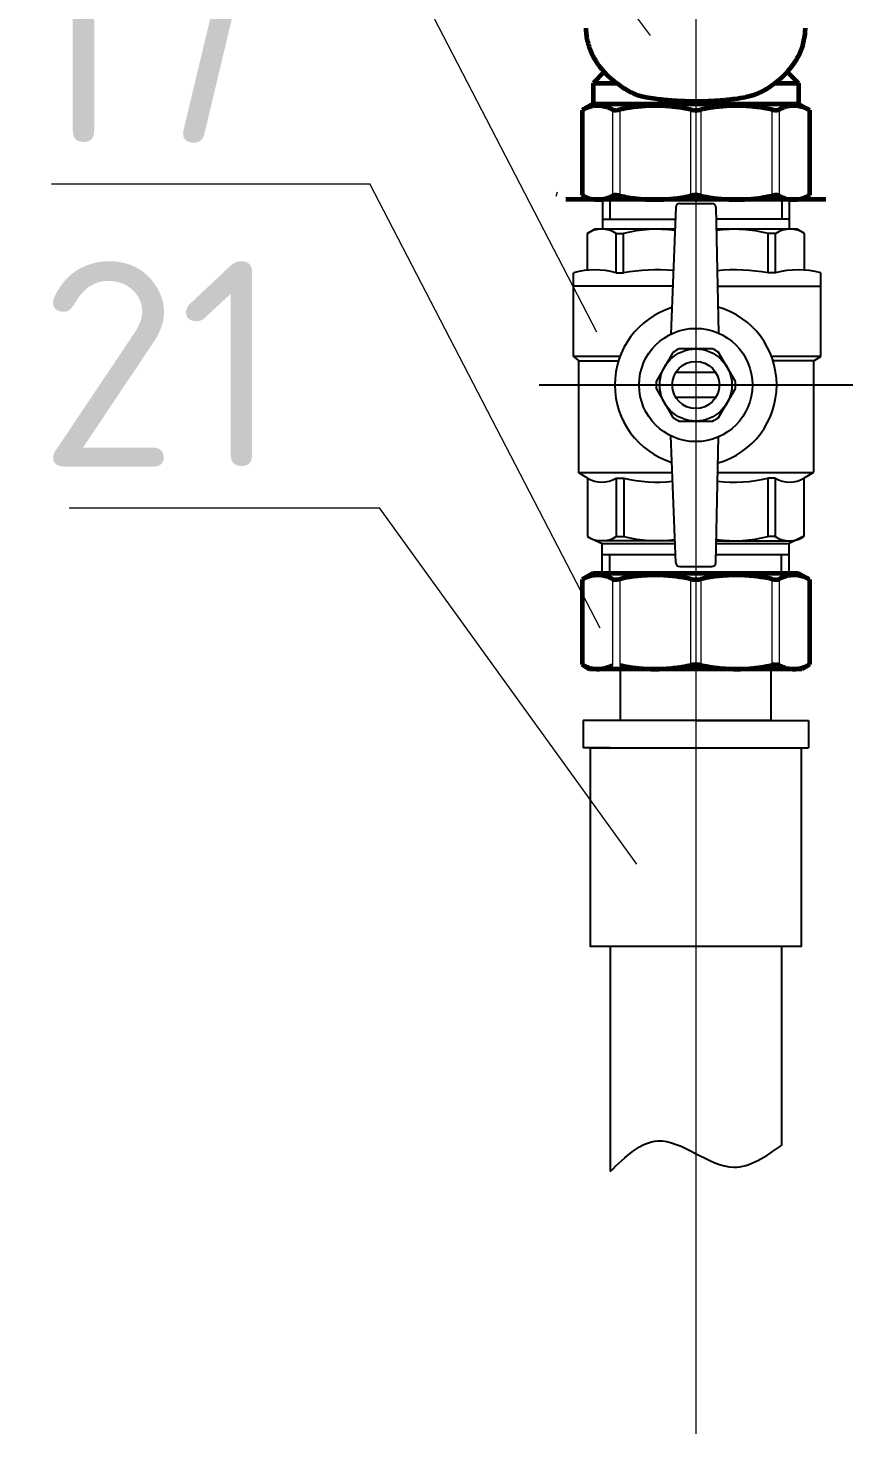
# Model space of a CAD drawing. Header units: millimetres. Extents: x -718 to 68664, y -49984 to -979.
# Drawn here: x 5795 to 6999, y -25816 to -23764 of the extents above; entities that cross this region are included whole.
import ezdxf

# ---------------------------------------------------------------- set-up
doc = ezdxf.new("R2010")
doc.units = ezdxf.units.MM
doc.layers.add('Text', color=7, linetype='Continuous', lineweight=15)
doc.layers.add('ХВС (В1)_20', color=5, linetype='Continuous', lineweight=25)
doc.styles.add('ISOCPEUR', font='isocpeur.ttf', dxfattribs={"width": 0.65})

msp = doc.modelspace()

# ---------------------------------------------------------------- linework, layer by layer
at = {"layer": 'Text'}
msp.add_line((6769.6, -22228.9), (6769.6, -25816.1), dxfattribs=at)
for points in [[(6703.4, -23774.8), (6217.3, -23126)], [(6625.3, -24207.7), (6289.2, -23558.9)], [(5828.8, -23991), (6293.8, -23991)], [(6629.9, -24639.8), (6293.8, -23991)], [(5854.5, -24464.1), (6307.9, -24464.1)], [(6683.6, -24984.4), (6307.9, -24464.1)]]:
    msp.add_lwpolyline(points, dxfattribs=at)
at = {"layer": 'ХВС (В1)_20', "lineweight": 60}
for p, q in [((6636, -23827.8), (6619.6, -23844.2)), ((6619.6, -23844.2), (6654, -23844.2)), ((6619.6, -23844.2), (6619.6, -23874.2)), ((6885.2, -23844.2), (6919.6, -23844.2)), ((6903.2, -23827.8), (6919.6, -23844.2)), ((6919.6, -23844.2), (6919.6, -23874.2)), ((6619.6, -23874.2), (6603.5, -23883.5)), ((6605, -23882.7), (6603.5, -23883.5)), ((6603.5, -23883.5), (6603.5, -24007.8)), ((6619.6, -23874.2), (6919.6, -23874.2)), ((6919.6, -23874.2), (6935.7, -23883.5)), ((6934.2, -23882.7), (6935.7, -23883.5)), ((6935.7, -23883.5), (6935.7, -24007.8)), ((6567.1, -24006.9), (6565.6, -24006.1)), ((6605, -24008.6), (6603.5, -24007.8)), ((6603.5, -24007.8), (6614.6, -24014.2)), ((6935.7, -24007.8), (6924.6, -24014.2)), ((6935.7, -24007.8), (6934.2, -24008.6)), ((6594, -24014.2), (6579.6, -24014.2)), ((6696.9, -24014.2), (6594, -24014.2)), ((6626.4, -24014.2), (6614.6, -24014.2)), ((6828.9, -24014.2), (6626.4, -24014.2)), ((6842.3, -24014.2), (6696.9, -24014.2)), ((6912.8, -24014.2), (6828.9, -24014.2)), ((6945.1, -24014.2), (6842.3, -24014.2)), ((6924.6, -24014.2), (6912.8, -24014.2)), ((6959.6, -24014.2), (6945.1, -24014.2)), ((6619.6, -24559.5), (6603.5, -24568.8)), ((6619.6, -24559.5), (6919.6, -24559.5)), ((6919.6, -24559.5), (6935.7, -24568.8)), ((6605, -24568.1), (6603.5, -24568.8)), ((6603.5, -24568.8), (6603.5, -24693.1)), ((6935.7, -24568.8), (6935.7, -24693.1)), ((6605, -24693.9), (6603.5, -24693.1)), ((6603.5, -24693.1), (6614.6, -24699.5)), ((6828.9, -24699.5), (6614.6, -24699.5)), ((6924.6, -24699.5), (6828.9, -24699.5)), ((6935.7, -24693.1), (6924.6, -24699.5)), ((6935.7, -24693.1), (6934.2, -24693.9))]:
    msp.add_line(p, q, dxfattribs=at)
at = {"layer": 'ХВС (В1)_20', "lineweight": 18}
for p, q in [((6605, -23882.7), (6605, -24008.6)), ((6647.8, -23882.7), (6647.8, -24008.6)), ((6658.6, -23882.7), (6658.6, -24008.6)), ((6761.9, -23882.7), (6761.9, -24008.6)), ((6777.2, -23882.7), (6777.2, -24008.6)), ((6880.6, -23882.7), (6880.6, -24008.6)), ((6891.4, -23882.7), (6891.4, -24008.6)), ((6934.2, -23882.7), (6934.2, -24008.6)), ((6605, -24568.1), (6605, -24693.9)), ((6647.8, -24568.1), (6647.8, -24693.9)), ((6658.6, -24568.1), (6658.6, -24693.9)), ((6761.9, -24568.1), (6761.9, -24693.9)), ((6777.2, -24568.1), (6777.2, -24693.9)), ((6880.6, -24568.1), (6880.6, -24693.9)), ((6891.4, -24568.1), (6891.4, -24693.9)), ((6934.2, -24568.1), (6934.2, -24693.9))]:
    msp.add_line(p, q, dxfattribs=at)
at = {"layer": 'ХВС (В1)_20', "ltscale": 0.5}
for p, q in [((6633.3, -24014.2), (6633.3, -24057.5)), ((6740.3, -24025.4), (6733.2, -24210.5)), ((6746.2, -24019.8), (6793, -24019.8)), ((6798.8, -24025.4), (6803, -24209.1)), ((6906.2, -24014.2), (6906.2, -24057.5)), ((6611.3, -24063.6), (6621.8, -24057.5)), ((6611.3, -24117.2), (6611.3, -24063.6)), ((6739.1, -24057.5), (6621.8, -24057.5)), ((6653.2, -24121.1), (6653.2, -24063.6)), ((6653.2, -24063.6), (6664, -24063.6)), ((6664, -24121.1), (6664, -24063.6)), ((6917.7, -24057.5), (6799.5, -24057.5)), ((6875.1, -24121.1), (6875.1, -24063.6)), ((6886.3, -24063.6), (6875.5, -24063.6)), ((6886, -24121.1), (6886, -24063.6)), ((6928.3, -24063.6), (6917.7, -24057.5)), ((6928.3, -24117), (6928.3, -24063.6)), ((6591, -24140.6), (6591, -24121.1)), ((6952, -24140.6), (6952, -24121.1)), ((6591, -24243.3), (6591, -24140.6)), ((6735.9, -24140.6), (6591, -24140.6)), ((6801.4, -24140.6), (6952, -24140.6)), ((6952, -24243.3), (6952, -24140.6)), ((6591, -24243.3), (6598.6, -24249.5)), ((6659, -24243.3), (6591, -24243.3)), ((6598.6, -24413.1), (6598.6, -24249.5)), ((6598.6, -24249.5), (6656.8, -24249.5)), ((6952, -24243.3), (6880.2, -24243.3)), ((6942, -24249.5), (6882.3, -24249.5)), ((6942, -24412.2), (6942, -24249.5)), ((6942.2, -24249.5), (6952, -24243.3)), ((6740.3, -24544.2), (6733.2, -24359.1)), ((6798.8, -24544.2), (6802.9, -24360.5)), ((6611.5, -24420.6), (6598.6, -24413.1)), ((6735.3, -24413.1), (6598.6, -24413.1)), ((6611.5, -24420.6), (6611.5, -24506)), ((6653.5, -24420.6), (6664.3, -24420.6)), ((6653.5, -24420.6), (6653.5, -24506)), ((6664.3, -24420.6), (6664.3, -24506)), ((6940.6, -24413.1), (6801.8, -24413.1)), ((6885.6, -24420.6), (6874.8, -24420.6)), ((6874.8, -24420.6), (6874.8, -24506)), ((6885.6, -24420.6), (6885.6, -24506)), ((6927.5, -24420.6), (6942, -24412.2)), ((6927.5, -24420.6), (6927.5, -24506)), ((6611.5, -24506.3), (6633, -24516.1)), ((6739.1, -24512.1), (6624.3, -24512.1)), ((6633.1, -24559.5), (6633, -24516.1)), ((6653.5, -24506), (6664.3, -24506)), ((6799.5, -24512.1), (6914.4, -24512.1)), ((6885.6, -24506), (6874.8, -24506)), ((6927.5, -24505.7), (6906, -24516.1)), ((6906, -24559.5), (6906, -24516.1)), ((6633.1, -24532.5), (6739.9, -24532.5)), ((6799.1, -24532.5), (6906, -24532.5)), ((6746.2, -24549.8), (6793, -24549.8))]:
    msp.add_line(p, q, dxfattribs=at)
at = {"layer": 'ХВС (В1)_20'}
for p, q in [((6644.3, -24014.2), (6644.3, -24042.8)), ((6895.2, -24014.2), (6895.2, -24042.8)), ((6633.3, -24042.8), (6739.7, -24042.8)), ((6769.6, -24042.8), (6769.8, -24042.8)), ((6906.2, -24042.8), (6799.2, -24042.8)), ((6653.2, -24121.1), (6664, -24121.1)), ((6886, -24121.1), (6875.1, -24121.1)), ((6798.8, -24266.7), (6740.4, -24266.7)), ((6798.8, -24302.9), (6740.4, -24302.9)), ((6633, -24516.1), (6739.3, -24516.1)), ((6799.5, -24516.1), (6906, -24516.1)), ((6644.1, -24559.5), (6644.1, -24532.5)), ((6895, -24559.5), (6895, -24532.5)), ((6659.6, -24774.5), (6659.6, -24699.5)), ((6879.6, -24774.5), (6879.6, -24699.5)), ((6879.6, -24774.5), (6605, -24774.5)), ((6605, -24774.5), (6605, -24814.5)), ((6769.6, -24774.5), (6934.2, -24774.5)), ((6934.2, -24774.5), (6934.2, -24814.5)), ((6644.6, -24814.5), (6605, -24814.5)), ((6644.6, -24814.5), (6894.6, -24814.5)), ((6894.6, -24814.5), (6934.2, -24814.5)), ((6644.6, -25104.5), (6644.6, -25433)), ((6894.6, -25104.5), (6894.6, -25394.9))]:
    msp.add_line(p, q, dxfattribs=at)
at = {"layer": 'ХВС (В1)_20', "ltscale": 0.4}
msp.add_line((6541, -24284.8), (6999, -24284.8), dxfattribs=at)
at = {"layer": 'ХВС (В1)_20'}
for points in [[(6736.1, -24237.3), (6711.7, -24279.6)], [(6794, -24232.1), (6745.2, -24232.1)], [(6827.5, -24279.6), (6803, -24237.3)], [(6711.7, -24290), (6736.1, -24332.3)], [(6803, -24332.3), (6827.5, -24290)], [(6745.2, -24337.5), (6794, -24337.5)]]:
    msp.add_lwpolyline(points, dxfattribs=at)
msp.add_lwpolyline([(6615.6, -24814.5), (6923.6, -24814.5), (6923.6, -25104.5), (6615.6, -25104.5)], close=True, dxfattribs=at)
for radius in [82.7, 52.7, 34.4]:
    msp.add_circle((6769.6, -24284.8), radius, dxfattribs=at)
at = {"layer": 'ХВС (В1)_20', "ltscale": 0.5}
for centre, radius, start, end in [((6746.2, -24025.6), 5.81, 90, 178.0724), ((6793, -24025.6), 5.81, 1.9276, 90), ((6632.2, -24096.4), 39, 57.4341, 122.5659), ((6712.8, -24256.8), 199.3, 82.4382, 104.1715), ((6826.5, -24258.2), 200.7, 75.8772, 97.7129), ((6907.3, -24096.4), 39, 57.4341, 122.5659), ((6632.5, -24387.8), 39, 237.4341, 302.5659), ((6713.1, -24227.4), 199.3, 255.8285, 276.5412), ((6826, -24227.4), 199.3, 262.9424, 284.1715), ((6906.6, -24387.8), 39, 237.4341, 302.5659), ((6632.5, -24473.2), 39, 237.4341, 302.5659), ((6713.1, -24312.8), 199.3, 255.8285, 277.4862), ((6826, -24312.8), 199.3, 262.3903, 284.1715), ((6906.6, -24473.2), 39, 237.4341, 302.5659), ((6746.2, -24544), 5.81, 181.9276, 270), ((6793, -24544), 5.81, 270, 358.0724)]:
    msp.add_arc(centre, radius, start, end, dxfattribs=at)
at = {"layer": 'ХВС (В1)_20'}
for centre, radius, start, end in [((6622.1, -24227.1), 110.4, 73.6498, 106.3502), ((6712.8, -24384.7), 268, 84.8667, 100.488), ((6826.4, -24384.7), 268, 79.512, 95.4465), ((6919, -24240.6), 123.9, 74.5463, 105.4537), ((6769.6, -24284.8), 118.2, 107.1601, 252.8399), ((6769.6, -24284.8), 118.2, 285.9657, 74.0343), ((6769.6, -24284.8), 58.1, 114.8362, 125.1638), ((6769.6, -24284.8), 58.1, 54.8362, 65.1638), ((6769.6, -24284.8), 58.1, 174.8362, 185.1638), ((6769.6, -24284.8), 58.1, 354.8362, 5.1638), ((6769.6, -24284.8), 58.1, 234.8362, 245.1638), ((6769.6, -24284.8), 58.1, 294.8362, 305.1638)]:
    msp.add_arc(centre, radius, start, end, dxfattribs=at)
at = {"layer": 'ХВС (В1)_20', "lineweight": 18}
for major_axis, start_param, end_param in [((-160, 0), 0, 1.098562), ((160, 0), 5.184623, 6.283185)]:
    msp.add_ellipse((6769.6, -23763.8), major_axis=major_axis, ratio=0.707107, start_param=start_param, end_param=end_param, dxfattribs=at)
at = {"layer": 'ХВС (В1)_20', "lineweight": 60}
for points, knots in [([(6671.6, -23855.7), (6670.6, -23855.1), (6669.6, -23854.6), (6666.7, -23852.8), (6664.7, -23851.6), (6661.9, -23849.8), (6661, -23849.2), (6659.7, -23848.3), (6659.3, -23848), (6658.4, -23847.4), (6658, -23847.1), (6653.7, -23844.1), (6650.1, -23841.2), (6643.3, -23835.3), (6640.1, -23832.3), (6636.8, -23828.7), (6636.3, -23828.3), (6633.7, -23825.2), (6631.4, -23822.5), (6627.6, -23817.6), (6626.1, -23815.4), (6622.6, -23810), (6620.8, -23806.8), (6617.6, -23800.4), (6616.2, -23797.2), (6613.9, -23790.8), (6612.9, -23787.6), (6611.3, -23781.2), (6610.7, -23778.1), (6609.9, -23771.7), (6609.7, -23768.5), (6609.6, -23764.9), (6609.6, -23764.3), (6609.6, -23763.8)], [2.139714, 2.139714, 2.139714, 2.139714, 2.393847, 2.393847, 2.918507, 2.918507, 3.170158, 3.170158, 3.290861, 3.290861, 3.411564, 3.411564, 4.515622, 4.515622, 5.582119, 5.582119, 5.730832, 5.730832, 6.608737, 6.608737, 7.30266, 7.30266, 8.265226, 8.265226, 9.195466, 9.195466, 10.098054, 10.098054, 10.982006, 10.982006, 11.853999, 11.853999, 12, 12, 12, 12]), ([(6867.6, -23855.7), (6868.6, -23855.1), (6869.5, -23854.6), (6872.5, -23852.8), (6874.4, -23851.6), (6877.2, -23849.8), (6878.2, -23849.2), (6879.5, -23848.3), (6879.9, -23848), (6880.8, -23847.4), (6881.2, -23847.1), (6885.4, -23844.1), (6889.1, -23841.2), (6895.9, -23835.3), (6899.1, -23832.3), (6902.4, -23828.7), (6902.8, -23828.3), (6905.5, -23825.2), (6907.8, -23822.5), (6911.5, -23817.6), (6913.1, -23815.4), (6916.5, -23810), (6918.4, -23806.8), (6921.6, -23800.4), (6922.9, -23797.2), (6925.3, -23790.8), (6926.3, -23787.6), (6927.8, -23781.2), (6928.4, -23778.1), (6929.3, -23771.7), (6929.5, -23768.5), (6929.6, -23764.9), (6929.6, -23764.3), (6929.6, -23763.8)], [2.139714, 2.139714, 2.139714, 2.139714, 2.393847, 2.393847, 2.918507, 2.918507, 3.170158, 3.170158, 3.290861, 3.290861, 3.411564, 3.411564, 4.515622, 4.515622, 5.582119, 5.582119, 5.730832, 5.730832, 6.608737, 6.608737, 7.30266, 7.30266, 8.265226, 8.265226, 9.195466, 9.195466, 10.098055, 10.098055, 10.982007, 10.982007, 11.853999, 11.853999, 12, 12, 12, 12]), ([(6671.6, -23855.7), (6674.4, -23857.2), (6678.6, -23859.3), (6684.4, -23861.4), (6688.5, -23862.7), (6692.5, -23863.7), (6695.3, -23864.3), (6696.8, -23864.5)], [0, 0, 0, 0, 2.965136, 4.355285, 5.522454, 6.733535, 8, 8, 8, 8]), ([(6696.8, -23864.5), (6701.2, -23865.3), (6709.2, -23866.5), (6719.8, -23867.8), (6729.3, -23868.7), (6738.8, -23869.5), (6750.6, -23870.1), (6763.4, -23870.5), (6776.4, -23870.5), (6789, -23870.1), (6799.2, -23869.6), (6808.1, -23868.9), (6816.6, -23868.1), (6828.4, -23866.7), (6837.3, -23865.4), (6842.4, -23864.5)], [0, 0, 0, 0, 1.616045, 2.812657, 3.60047, 4.761552, 5.895903, 7.370884, 8.799593, 9.956205, 11.348921, 12.059763, 12.842018, 14.169241, 16, 16, 16, 16]), ([(6867.6, -23855.7), (6864.8, -23857.2), (6860.5, -23859.3), (6854.8, -23861.4), (6850.7, -23862.7), (6846.7, -23863.7), (6843.8, -23864.3), (6842.4, -23864.5)], [0, 0, 0, 0, 2.965136, 4.355285, 5.522454, 6.733535, 8, 8, 8, 8]), ([(6647.8, -23882.7), (6646.3, -23882), (6643.4, -23880.6), (6639.1, -23879), (6634.9, -23877.9), (6630.5, -23877.2), (6626, -23877), (6621.4, -23877.3), (6616.5, -23878.2), (6611, -23879.9), (6607.1, -23881.7), (6605, -23882.7)], [0, 0, 0, 0, 1.274679, 2.473431, 3.600851, 4.844661, 6.08763, 7.393509, 8.681392, 10.222948, 12, 12, 12, 12]), ([(6647.8, -23882.7), (6648.2, -23882.9), (6649.2, -23883.3), (6651, -23883.5), (6653, -23883.5), (6655.3, -23883.3), (6657.3, -23883), (6658.6, -23882.7)], [0, 0, 0, 0, 1.519826, 3.515107, 4.610993, 5.766308, 8, 8, 8, 8]), ([(6761.9, -23882.7), (6758.3, -23882), (6751.3, -23880.6), (6741, -23879), (6731.6, -23878), (6721.4, -23877.3), (6711.4, -23877), (6700.4, -23877.2), (6689.9, -23877.9), (6678.3, -23879.2), (6667.9, -23880.9), (6661.1, -23882.2), (6658.6, -23882.7)], [0, 0, 0, 0, 1.380902, 2.67955, 3.900922, 4.930567, 6.499956, 7.653718, 9.060201, 10.414682, 12.045216, 13, 13, 13, 13]), ([(6761.9, -23882.7), (6763, -23883), (6764.6, -23883.2), (6767.2, -23883.4), (6769.2, -23883.5), (6771.8, -23883.5), (6774.4, -23883.3), (6776.3, -23882.9), (6777.2, -23882.7)], [0, 0, 0, 0, 2.046521, 2.798995, 4.500073, 5.497114, 7.221625, 9, 9, 9, 9]), ([(6880.6, -23882.7), (6876.9, -23882), (6869.9, -23880.6), (6859.6, -23879), (6850.2, -23878), (6840, -23877.3), (6830, -23877), (6819, -23877.2), (6808.6, -23877.9), (6796.9, -23879.2), (6786.5, -23880.9), (6779.7, -23882.2), (6777.2, -23882.7)], [0, 0, 0, 0, 1.380902, 2.67955, 3.900922, 4.930567, 6.499956, 7.653718, 9.060201, 10.414682, 12.045216, 13, 13, 13, 13]), ([(6880.6, -23882.7), (6881.7, -23883), (6884.1, -23883.4), (6886.8, -23883.5), (6888.7, -23883.4), (6890.2, -23883.2), (6891, -23882.9), (6891.4, -23882.7)], [0, 0, 0, 0, 1.977799, 4.119335, 5.247895, 6.419223, 8, 8, 8, 8]), ([(6934.2, -23882.7), (6932.7, -23882), (6929.8, -23880.6), (6925.5, -23879), (6921.3, -23877.9), (6916.9, -23877.2), (6912.4, -23877), (6907.8, -23877.3), (6902.9, -23878.2), (6897.4, -23879.9), (6893.5, -23881.7), (6891.4, -23882.7)], [0, 0, 0, 0, 1.274679, 2.473431, 3.600851, 4.844661, 6.08763, 7.393509, 8.681392, 10.222948, 12, 12, 12, 12]), ([(6605, -24008.6), (6607.2, -24009.7), (6611, -24011.4), (6616.2, -24013), (6621.1, -24013.9), (6624.5, -24014.2), (6626.4, -24014.2)], [0, 0, 0, 0, 2.216479, 3.731547, 5.118838, 7, 7, 7, 7]), ([(6626.4, -24014.2), (6627.9, -24014.2), (6631, -24014), (6635.8, -24013.2), (6641.4, -24011.5), (6645.5, -24009.7), (6647.8, -24008.6)], [0, 0, 0, 0, 1.507376, 2.95229, 4.709081, 7, 7, 7, 7]), ([(6658.6, -24008.6), (6657.4, -24008.3), (6655, -24007.9), (6652.4, -24007.7), (6650.4, -24007.8), (6649, -24008.1), (6648.2, -24008.4), (6647.8, -24008.6)], [0, 0, 0, 0, 1.977799, 4.119335, 5.247895, 6.419223, 8, 8, 8, 8]), ([(6658.6, -24008.6), (6662.8, -24009.4), (6670.8, -24011), (6681.4, -24012.5), (6690.5, -24013.4), (6699.8, -24014), (6709.9, -24014.3), (6720.3, -24014), (6730, -24013.4), (6740.7, -24012.3), (6751.4, -24010.7), (6758.8, -24009.2), (6761.9, -24008.6)], [0, 0, 0, 0, 1.613903, 3.045205, 3.996104, 5.035078, 6.558413, 7.750938, 8.966016, 10.18259, 11.795204, 13, 13, 13, 13]), ([(6777.2, -24008.6), (6776.2, -24008.3), (6774.6, -24008.1), (6772, -24007.8), (6770, -24007.8), (6767.4, -24007.8), (6764.8, -24008), (6762.9, -24008.4), (6761.9, -24008.6)], [0, 0, 0, 0, 2.046521, 2.798995, 4.500073, 5.497114, 7.221625, 9, 9, 9, 9]), ([(6777.2, -24008.6), (6782.6, -24009.7), (6791.7, -24011.4), (6804.3, -24013), (6816.1, -24013.9), (6824.2, -24014.2), (6828.9, -24014.2)], [0, 0, 0, 0, 2.216479, 3.731547, 5.118838, 7, 7, 7, 7]), ([(6828.9, -24014.2), (6832.6, -24014.2), (6840, -24014), (6849.5, -24013.3), (6860.3, -24012.2), (6870.2, -24010.6), (6877.9, -24009.1), (6880.6, -24008.6)], [0, 0, 0, 0, 1.722715, 3.374046, 4.403071, 6.737439, 8, 8, 8, 8]), ([(6891.4, -24008.6), (6891, -24008.4), (6890, -24008), (6888.2, -24007.8), (6886.2, -24007.8), (6883.8, -24007.9), (6881.9, -24008.3), (6880.6, -24008.6)], [0, 0, 0, 0, 1.519826, 3.515107, 4.610993, 5.766308, 8, 8, 8, 8]), ([(6891.4, -24008.6), (6893.6, -24009.7), (6897.4, -24011.4), (6902.6, -24013), (6907.5, -24013.9), (6910.9, -24014.2), (6912.8, -24014.2)], [0, 0, 0, 0, 2.216479, 3.731547, 5.118838, 7, 7, 7, 7]), ([(6912.8, -24014.2), (6914.3, -24014.2), (6917.4, -24014), (6922.2, -24013.2), (6927.8, -24011.5), (6931.9, -24009.7), (6934.2, -24008.6)], [0, 0, 0, 0, 1.507376, 2.952291, 4.709081, 7, 7, 7, 7]), ([(6647.8, -24568.1), (6646.3, -24567.3), (6643.4, -24566), (6639.1, -24564.4), (6634.9, -24563.3), (6630.5, -24562.6), (6626, -24562.3), (6621.4, -24562.6), (6616.5, -24563.6), (6611, -24565.3), (6607.1, -24567), (6605, -24568.1)], [0, 0, 0, 0, 1.274679, 2.473431, 3.600851, 4.844661, 6.08763, 7.393509, 8.681392, 10.222948, 12, 12, 12, 12]), ([(6761.9, -24568.1), (6758.3, -24567.3), (6751.3, -24566), (6741, -24564.4), (6731.6, -24563.4), (6721.4, -24562.6), (6711.4, -24562.3), (6700.4, -24562.6), (6689.9, -24563.2), (6678.3, -24564.5), (6667.9, -24566.2), (6661.1, -24567.5), (6658.6, -24568.1)], [0, 0, 0, 0, 1.380902, 2.67955, 3.900922, 4.930567, 6.499956, 7.653718, 9.060201, 10.414682, 12.045216, 13, 13, 13, 13]), ([(6880.6, -24568.1), (6876.9, -24567.3), (6869.9, -24566), (6859.6, -24564.4), (6850.2, -24563.4), (6840, -24562.6), (6830, -24562.3), (6819, -24562.6), (6808.6, -24563.2), (6796.9, -24564.5), (6786.5, -24566.2), (6779.7, -24567.5), (6777.2, -24568.1)], [0, 0, 0, 0, 1.380902, 2.67955, 3.900922, 4.930567, 6.499956, 7.653718, 9.060201, 10.414682, 12.045216, 13, 13, 13, 13]), ([(6934.2, -24568.1), (6932.7, -24567.3), (6929.8, -24566), (6925.5, -24564.4), (6921.3, -24563.3), (6916.9, -24562.6), (6912.4, -24562.3), (6907.8, -24562.6), (6902.9, -24563.6), (6897.4, -24565.3), (6893.5, -24567), (6891.4, -24568.1)], [0, 0, 0, 0, 1.274679, 2.473431, 3.600851, 4.844661, 6.08763, 7.393509, 8.681392, 10.222948, 12, 12, 12, 12]), ([(6647.8, -24568.1), (6648.2, -24568.3), (6649.2, -24568.6), (6651, -24568.9), (6653, -24568.8), (6655.3, -24568.7), (6657.3, -24568.4), (6658.6, -24568.1)], [0, 0, 0, 0, 1.519826, 3.515107, 4.610993, 5.766308, 8, 8, 8, 8]), ([(6761.9, -24568.1), (6763, -24568.3), (6764.6, -24568.6), (6767.2, -24568.8), (6769.2, -24568.9), (6771.8, -24568.8), (6774.4, -24568.6), (6776.3, -24568.3), (6777.2, -24568.1)], [0, 0, 0, 0, 2.046521, 2.798995, 4.500073, 5.497114, 7.221625, 9, 9, 9, 9]), ([(6880.6, -24568.1), (6881.7, -24568.3), (6884.1, -24568.7), (6886.8, -24568.9), (6888.7, -24568.8), (6890.2, -24568.6), (6891, -24568.3), (6891.4, -24568.1)], [0, 0, 0, 0, 1.977799, 4.119335, 5.247895, 6.419223, 8, 8, 8, 8]), ([(6605, -24693.9), (6607.2, -24695), (6611, -24696.7), (6616.2, -24698.3), (6621.1, -24699.3), (6624.5, -24699.5), (6626.4, -24699.5)], [0, 0, 0, 0, 2.216479, 3.731547, 5.118838, 7, 7, 7, 7]), ([(6626.4, -24699.5), (6627.9, -24699.5), (6631, -24699.4), (6635.8, -24698.5), (6641.4, -24696.9), (6645.5, -24695.1), (6647.8, -24693.9)], [0, 0, 0, 0, 1.507376, 2.95229, 4.709081, 7, 7, 7, 7]), ([(6658.6, -24693.9), (6662.8, -24694.8), (6670.8, -24696.3), (6681.4, -24697.8), (6690.5, -24698.7), (6699.8, -24699.4), (6709.9, -24699.6), (6720.3, -24699.4), (6730, -24698.8), (6740.7, -24697.6), (6751.4, -24696), (6758.8, -24694.6), (6761.9, -24693.9)], [0, 0, 0, 0, 1.613903, 3.045205, 3.996104, 5.035078, 6.558413, 7.750938, 8.966016, 10.18259, 11.795204, 13, 13, 13, 13]), ([(6777.2, -24693.9), (6776.2, -24693.7), (6774.6, -24693.4), (6772, -24693.2), (6770, -24693.1), (6767.4, -24693.2), (6764.8, -24693.4), (6762.9, -24693.7), (6761.9, -24693.9)], [0, 0, 0, 0, 2.046521, 2.798995, 4.500073, 5.497114, 7.221625, 9, 9, 9, 9]), ([(6777.2, -24693.9), (6782.6, -24695), (6791.7, -24696.7), (6804.3, -24698.3), (6816.1, -24699.3), (6824.2, -24699.5), (6828.9, -24699.5)], [0, 0, 0, 0, 2.216479, 3.731547, 5.118838, 7, 7, 7, 7]), ([(6828.9, -24699.5), (6832.6, -24699.5), (6840, -24699.4), (6849.5, -24698.7), (6860.3, -24697.5), (6870.2, -24696), (6877.9, -24694.5), (6880.6, -24693.9)], [0, 0, 0, 0, 1.722715, 3.374046, 4.403071, 6.737439, 8, 8, 8, 8]), ([(6891.4, -24693.9), (6891, -24693.7), (6890, -24693.3), (6888.2, -24693.1), (6886.2, -24693.1), (6883.8, -24693.3), (6881.9, -24693.6), (6880.6, -24693.9)], [0, 0, 0, 0, 1.519826, 3.515107, 4.610993, 5.766308, 8, 8, 8, 8]), ([(6891.4, -24693.9), (6893.6, -24695), (6897.4, -24696.7), (6902.6, -24698.3), (6907.5, -24699.3), (6910.9, -24699.5), (6912.8, -24699.5)], [0, 0, 0, 0, 2.216479, 3.731547, 5.118838, 7, 7, 7, 7]), ([(6912.8, -24699.5), (6914.3, -24699.5), (6917.4, -24699.4), (6922.2, -24698.5), (6927.8, -24696.9), (6931.9, -24695.1), (6934.2, -24693.9)], [0, 0, 0, 0, 1.507376, 2.952291, 4.709081, 7, 7, 7, 7])]:
    msp.add_open_spline(points, degree=3, knots=knots, dxfattribs=at)
at = {"layer": 'ХВС (В1)_20'}
msp.add_spline([(6644.6, -25433), (6714.2, -25388.3), (6825.2, -25426.7), (6894.6, -25394.9)], degree=3, dxfattribs=at)

# ---------------------------------------------------------------- texts
at = {"layer": 'Text', "style": 'ISOCPEUR'}
for s, p in [('17', (5783.8, -23931)), ('21', (5809.5, -24404.1))]:
    msp.add_text(s, height=300, dxfattribs=at).set_placement(p)

doc.saveas('drawing.dxf')
